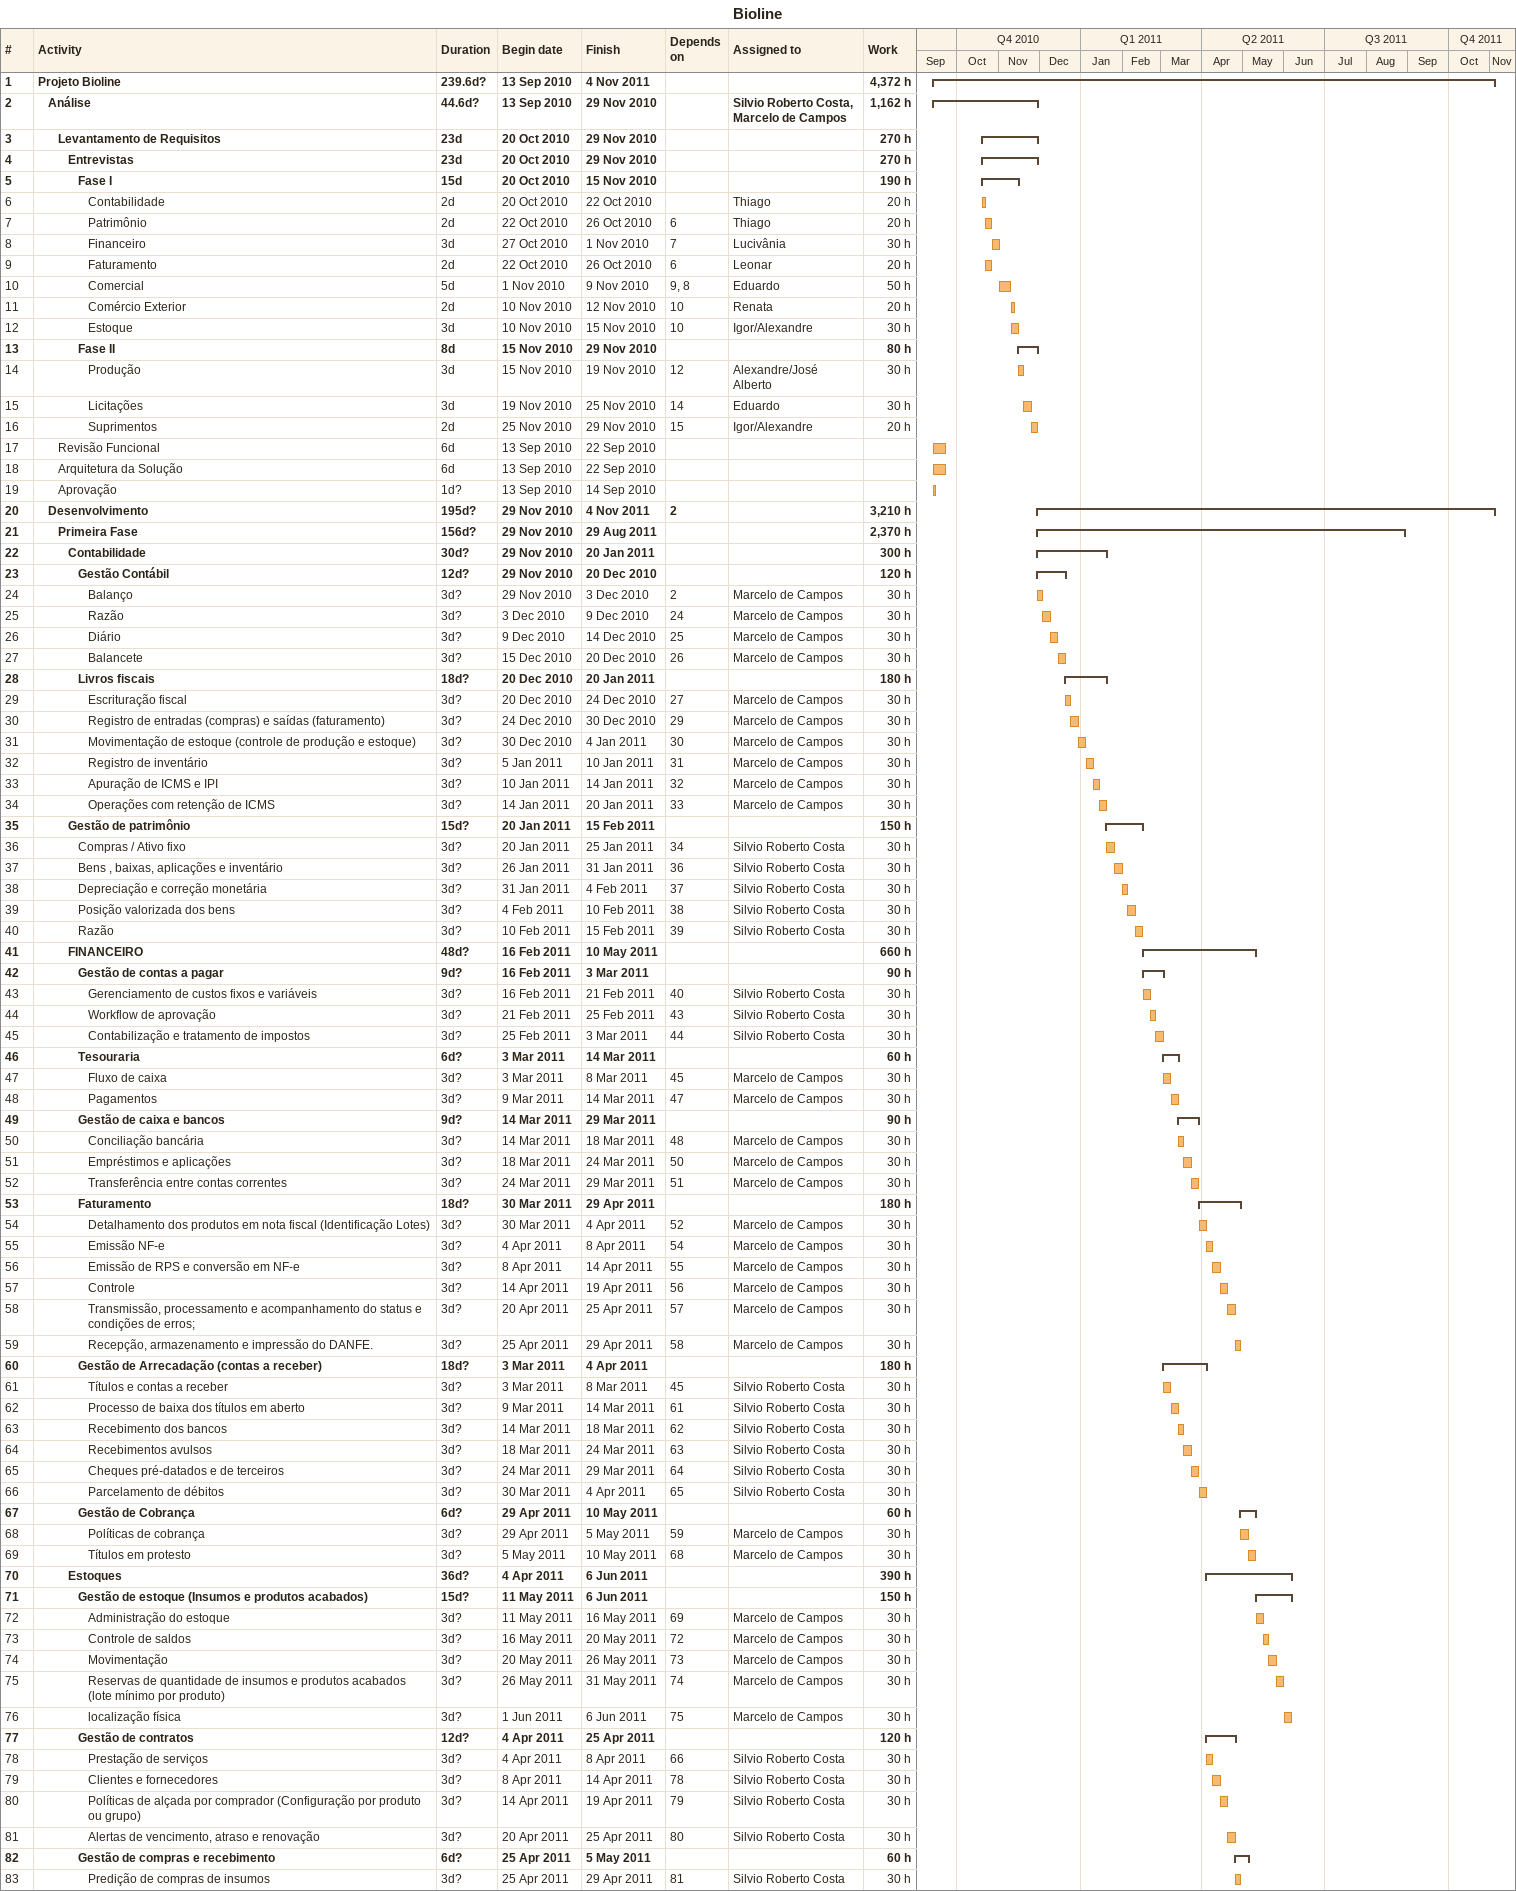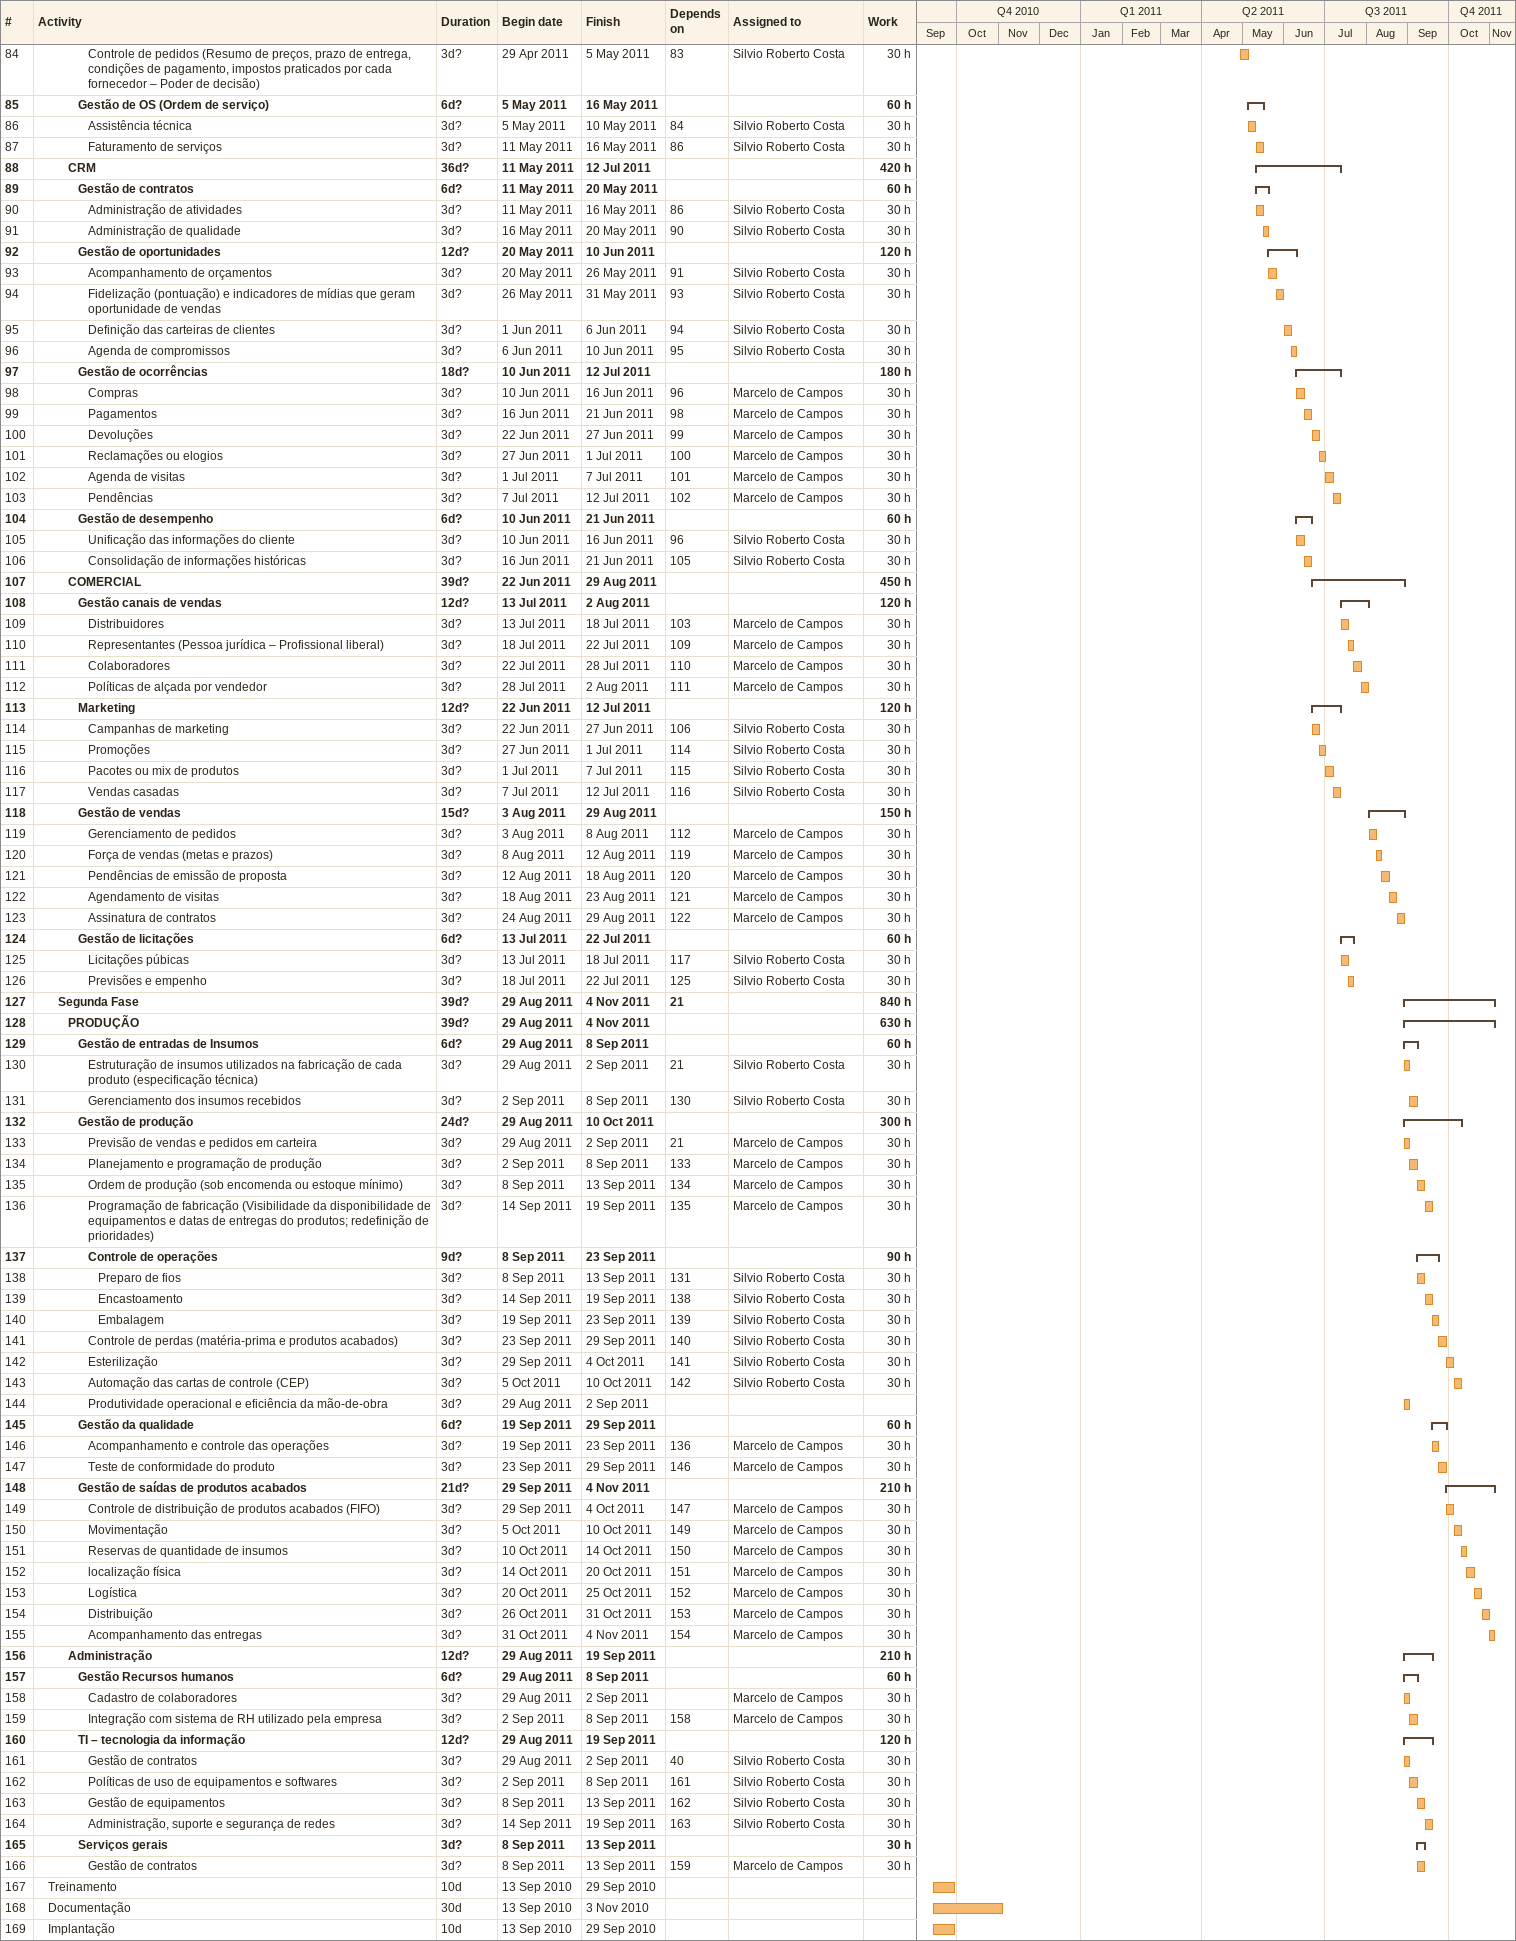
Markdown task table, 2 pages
Bioline

| ID | Level | Task | Duration | Start | Finish | Predecessors | Resources | Work (h) |
|---|---|---|---|---|---|---|---|---|
| 1 | 1 | **Projeto Bioline** | 239.6d? | 2010-09-13 | 2011-11-04 |  |  | 4372 |
| 2 | 2 | **Análise** | 44.6d? | 2010-09-13 | 2010-11-29 |  | Silvio Roberto Costa, Marcelo de Campos | 1162 |
| 3 | 3 | **Levantamento de Requisitos** | 23d | 2010-10-20 | 2010-11-29 |  |  | 270 |
| 4 | 4 | **Entrevistas** | 23d | 2010-10-20 | 2010-11-29 |  |  | 270 |
| 5 | 5 | **Fase I** | 15d | 2010-10-20 | 2010-11-15 |  |  | 190 |
| 6 | 6 | Contabilidade | 2d | 2010-10-20 | 2010-10-22 |  | Thiago | 20 |
| 7 | 6 | Patrimônio | 2d | 2010-10-22 | 2010-10-26 | 6 | Thiago | 20 |
| 8 | 6 | Financeiro | 3d | 2010-10-27 | 2010-11-01 | 7 | Lucivânia | 30 |
| 9 | 6 | Faturamento | 2d | 2010-10-22 | 2010-10-26 | 6 | Leonar | 20 |
| 10 | 6 | Comercial | 5d | 2010-11-01 | 2010-11-09 | 9, 8 | Eduardo | 50 |
| 11 | 6 | Comércio Exterior | 2d | 2010-11-10 | 2010-11-12 | 10 | Renata | 20 |
| 12 | 6 | Estoque | 3d | 2010-11-10 | 2010-11-15 | 10 | Igor/Alexandre | 30 |
| 13 | 5 | **Fase II** | 8d | 2010-11-15 | 2010-11-29 |  |  | 80 |
| 14 | 6 | Produção | 3d | 2010-11-15 | 2010-11-19 | 12 | Alexandre/José Alberto | 30 |
| 15 | 6 | Licitações | 3d | 2010-11-19 | 2010-11-25 | 14 | Eduardo | 30 |
| 16 | 6 | Suprimentos | 2d | 2010-11-25 | 2010-11-29 | 15 | Igor/Alexandre | 20 |
| 17 | 3 | Revisão Funcional | 6d | 2010-09-13 | 2010-09-22 |  |  |  |
| 18 | 3 | Arquitetura da Solução | 6d | 2010-09-13 | 2010-09-22 |  |  |  |
| 19 | 3 | Aprovação | 1d? | 2010-09-13 | 2010-09-14 |  |  |  |
| 20 | 2 | **Desenvolvimento** | 195d? | 2010-11-29 | 2011-11-04 | 2 |  | 3210 |
| 21 | 3 | **Primeira Fase** | 156d? | 2010-11-29 | 2011-08-29 |  |  | 2370 |
| 22 | 4 | **Contabilidade** | 30d? | 2010-11-29 | 2011-01-20 |  |  | 300 |
| 23 | 5 | **Gestão Contábil** | 12d? | 2010-11-29 | 2010-12-20 |  |  | 120 |
| 24 | 6 | Balanço | 3d? | 2010-11-29 | 2010-12-03 | 2 | Marcelo de Campos | 30 |
| 25 | 6 | Razão | 3d? | 2010-12-03 | 2010-12-09 | 24 | Marcelo de Campos | 30 |
| 26 | 6 | Diário | 3d? | 2010-12-09 | 2010-12-14 | 25 | Marcelo de Campos | 30 |
| 27 | 6 | Balancete | 3d? | 2010-12-15 | 2010-12-20 | 26 | Marcelo de Campos | 30 |
| 28 | 5 | **Livros fiscais** | 18d? | 2010-12-20 | 2011-01-20 |  |  | 180 |
| 29 | 6 | Escrituração fiscal | 3d? | 2010-12-20 | 2010-12-24 | 27 | Marcelo de Campos | 30 |
| 30 | 6 | Registro de entradas (compras) e saídas (faturamento) | 3d? | 2010-12-24 | 2010-12-30 | 29 | Marcelo de Campos | 30 |
| 31 | 6 | Movimentação de estoque (controle de produção e estoque) | 3d? | 2010-12-30 | 2011-01-04 | 30 | Marcelo de Campos | 30 |
| 32 | 6 | Registro de inventário | 3d? | 2011-01-05 | 2011-01-10 | 31 | Marcelo de Campos | 30 |
| 33 | 6 | Apuração de ICMS e IPI | 3d? | 2011-01-10 | 2011-01-14 | 32 | Marcelo de Campos | 30 |
| 34 | 6 | Operações com retenção de ICMS | 3d? | 2011-01-14 | 2011-01-20 | 33 | Marcelo de Campos | 30 |
| 35 | 4 | **Gestão de patrimônio** | 15d? | 2011-01-20 | 2011-02-15 |  |  | 150 |
| 36 | 5 | Compras / Ativo fixo | 3d? | 2011-01-20 | 2011-01-25 | 34 | Silvio Roberto Costa | 30 |
| 37 | 5 | Bens , baixas, aplicações e inventário | 3d? | 2011-01-26 | 2011-01-31 | 36 | Silvio Roberto Costa | 30 |
| 38 | 5 | Depreciação e correção monetária | 3d? | 2011-01-31 | 2011-02-04 | 37 | Silvio Roberto Costa | 30 |
| 39 | 5 | Posição valorizada dos bens | 3d? | 2011-02-04 | 2011-02-10 | 38 | Silvio Roberto Costa | 30 |
| 40 | 5 | Razão | 3d? | 2011-02-10 | 2011-02-15 | 39 | Silvio Roberto Costa | 30 |
| 41 | 4 | **FINANCEIRO** | 48d? | 2011-02-16 | 2011-05-10 |  |  | 660 |
| 42 | 5 | **Gestão de contas a pagar** | 9d? | 2011-02-16 | 2011-03-03 |  |  | 90 |
| 43 | 6 | Gerenciamento de custos fixos e variáveis | 3d? | 2011-02-16 | 2011-02-21 | 40 | Silvio Roberto Costa | 30 |
| 44 | 6 | Workflow de aprovação | 3d? | 2011-02-21 | 2011-02-25 | 43 | Silvio Roberto Costa | 30 |
| 45 | 6 | Contabilização e tratamento de impostos | 3d? | 2011-02-25 | 2011-03-03 | 44 | Silvio Roberto Costa | 30 |
| 46 | 5 | **Tesouraria** | 6d? | 2011-03-03 | 2011-03-14 |  |  | 60 |
| 47 | 6 | Fluxo de caixa | 3d? | 2011-03-03 | 2011-03-08 | 45 | Marcelo de Campos | 30 |
| 48 | 6 | Pagamentos | 3d? | 2011-03-09 | 2011-03-14 | 47 | Marcelo de Campos | 30 |
| 49 | 5 | **Gestão de caixa e bancos** | 9d? | 2011-03-14 | 2011-03-29 |  |  | 90 |
| 50 | 6 | Conciliação bancária | 3d? | 2011-03-14 | 2011-03-18 | 48 | Marcelo de Campos | 30 |
| 51 | 6 | Empréstimos e aplicações | 3d? | 2011-03-18 | 2011-03-24 | 50 | Marcelo de Campos | 30 |
| 52 | 6 | Transferência entre contas correntes | 3d? | 2011-03-24 | 2011-03-29 | 51 | Marcelo de Campos | 30 |
| 53 | 5 | **Faturamento** | 18d? | 2011-03-30 | 2011-04-29 |  |  | 180 |
| 54 | 6 | Detalhamento dos produtos em nota fiscal (Identificação Lotes) | 3d? | 2011-03-30 | 2011-04-04 | 52 | Marcelo de Campos | 30 |
| 55 | 6 | Emissão NF-e | 3d? | 2011-04-04 | 2011-04-08 | 54 | Marcelo de Campos | 30 |
| 56 | 6 | Emissão de RPS e conversão em NF-e | 3d? | 2011-04-08 | 2011-04-14 | 55 | Marcelo de Campos | 30 |
| 57 | 6 | Controle | 3d? | 2011-04-14 | 2011-04-19 | 56 | Marcelo de Campos | 30 |
| 58 | 6 | Transmissão, processamento e acompanhamento do status e condições de erros; | 3d? | 2011-04-20 | 2011-04-25 | 57 | Marcelo de Campos | 30 |
| 59 | 6 | Recepção, armazenamento e impressão do DANFE. | 3d? | 2011-04-25 | 2011-04-29 | 58 | Marcelo de Campos | 30 |
| 60 | 5 | **Gestão de Arrecadação (contas a receber)** | 18d? | 2011-03-03 | 2011-04-04 |  |  | 180 |
| 61 | 6 | Títulos e contas a receber | 3d? | 2011-03-03 | 2011-03-08 | 45 | Silvio Roberto Costa | 30 |
| 62 | 6 | Processo de baixa dos títulos em aberto | 3d? | 2011-03-09 | 2011-03-14 | 61 | Silvio Roberto Costa | 30 |
| 63 | 6 | Recebimento dos bancos | 3d? | 2011-03-14 | 2011-03-18 | 62 | Silvio Roberto Costa | 30 |
| 64 | 6 | Recebimentos avulsos | 3d? | 2011-03-18 | 2011-03-24 | 63 | Silvio Roberto Costa | 30 |
| 65 | 6 | Cheques pré-datados e de terceiros | 3d? | 2011-03-24 | 2011-03-29 | 64 | Silvio Roberto Costa | 30 |
| 66 | 6 | Parcelamento de débitos | 3d? | 2011-03-30 | 2011-04-04 | 65 | Silvio Roberto Costa | 30 |
| 67 | 5 | **Gestão de Cobrança** | 6d? | 2011-04-29 | 2011-05-10 |  |  | 60 |
| 68 | 6 | Políticas de cobrança | 3d? | 2011-04-29 | 2011-05-05 | 59 | Marcelo de Campos | 30 |
| 69 | 6 | Títulos em protesto | 3d? | 2011-05-05 | 2011-05-10 | 68 | Marcelo de Campos | 30 |
| 70 | 4 | **Estoques** | 36d? | 2011-04-04 | 2011-06-06 |  |  | 390 |
| 71 | 5 | **Gestão de estoque (Insumos e produtos acabados)** | 15d? | 2011-05-11 | 2011-06-06 |  |  | 150 |
| 72 | 6 | Administração do estoque | 3d? | 2011-05-11 | 2011-05-16 | 69 | Marcelo de Campos | 30 |
| 73 | 6 | Controle de saldos | 3d? | 2011-05-16 | 2011-05-20 | 72 | Marcelo de Campos | 30 |
| 74 | 6 | Movimentação | 3d? | 2011-05-20 | 2011-05-26 | 73 | Marcelo de Campos | 30 |
| 75 | 6 | Reservas de quantidade de insumos e produtos acabados (lote mínimo por produto) | 3d? | 2011-05-26 | 2011-05-31 | 74 | Marcelo de Campos | 30 |
| 76 | 6 | localização física | 3d? | 2011-06-01 | 2011-06-06 | 75 | Marcelo de Campos | 30 |
| 77 | 5 | **Gestão de contratos** | 12d? | 2011-04-04 | 2011-04-25 |  |  | 120 |
| 78 | 6 | Prestação de serviços | 3d? | 2011-04-04 | 2011-04-08 | 66 | Silvio Roberto Costa | 30 |
| 79 | 6 | Clientes e fornecedores | 3d? | 2011-04-08 | 2011-04-14 | 78 | Silvio Roberto Costa | 30 |
| 80 | 6 | Políticas de alçada por comprador (Configuração por produto ou grupo) | 3d? | 2011-04-14 | 2011-04-19 | 79 | Silvio Roberto Costa | 30 |
| 81 | 6 | Alertas de vencimento, atraso e renovação | 3d? | 2011-04-20 | 2011-04-25 | 80 | Silvio Roberto Costa | 30 |
| 82 | 5 | **Gestão de compras e recebimento** | 6d? | 2011-04-25 | 2011-05-05 |  |  | 60 |
| 83 | 6 | Predição de compras de insumos | 3d? | 2011-04-25 | 2011-04-29 | 81 | Silvio Roberto Costa | 30 |
| 84 | 6 | Controle de pedidos (Resumo de preços, prazo de entrega, condições de pagamento, impostos praticados por cada fornecedor – Poder de decisão) | 3d? | 2011-04-29 | 2011-05-05 | 83 | Silvio Roberto Costa | 30 |
| 85 | 5 | **Gestão de OS (Ordem de serviço)** | 6d? | 2011-05-05 | 2011-05-16 |  |  | 60 |
| 86 | 6 | Assistência técnica | 3d? | 2011-05-05 | 2011-05-10 | 84 | Silvio Roberto Costa | 30 |
| 87 | 6 | Faturamento de serviços | 3d? | 2011-05-11 | 2011-05-16 | 86 | Silvio Roberto Costa | 30 |
| 88 | 4 | **CRM** | 36d? | 2011-05-11 | 2011-07-12 |  |  | 420 |
| 89 | 5 | **Gestão de contratos** | 6d? | 2011-05-11 | 2011-05-20 |  |  | 60 |
| 90 | 6 | Administração de atividades | 3d? | 2011-05-11 | 2011-05-16 | 86 | Silvio Roberto Costa | 30 |
| 91 | 6 | Administração de qualidade | 3d? | 2011-05-16 | 2011-05-20 | 90 | Silvio Roberto Costa | 30 |
| 92 | 5 | **Gestão de oportunidades** | 12d? | 2011-05-20 | 2011-06-10 |  |  | 120 |
| 93 | 6 | Acompanhamento de orçamentos | 3d? | 2011-05-20 | 2011-05-26 | 91 | Silvio Roberto Costa | 30 |
| 94 | 6 | Fidelização (pontuação) e indicadores de mídias que geram oportunidade de vendas | 3d? | 2011-05-26 | 2011-05-31 | 93 | Silvio Roberto Costa | 30 |
| 95 | 6 | Definição das carteiras de clientes | 3d? | 2011-06-01 | 2011-06-06 | 94 | Silvio Roberto Costa | 30 |
| 96 | 6 | Agenda de compromissos | 3d? | 2011-06-06 | 2011-06-10 | 95 | Silvio Roberto Costa | 30 |
| 97 | 5 | **Gestão de ocorrências** | 18d? | 2011-06-10 | 2011-07-12 |  |  | 180 |
| 98 | 6 | Compras | 3d? | 2011-06-10 | 2011-06-16 | 96 | Marcelo de Campos | 30 |
| 99 | 6 | Pagamentos | 3d? | 2011-06-16 | 2011-06-21 | 98 | Marcelo de Campos | 30 |
| 100 | 6 | Devoluções | 3d? | 2011-06-22 | 2011-06-27 | 99 | Marcelo de Campos | 30 |
| 101 | 6 | Reclamações ou elogios | 3d? | 2011-06-27 | 2011-07-01 | 100 | Marcelo de Campos | 30 |
| 102 | 6 | Agenda de visitas | 3d? | 2011-07-01 | 2011-07-07 | 101 | Marcelo de Campos | 30 |
| 103 | 6 | Pendências | 3d? | 2011-07-07 | 2011-07-12 | 102 | Marcelo de Campos | 30 |
| 104 | 5 | **Gestão de desempenho** | 6d? | 2011-06-10 | 2011-06-21 |  |  | 60 |
| 105 | 6 | Unificação das informações do cliente | 3d? | 2011-06-10 | 2011-06-16 | 96 | Silvio Roberto Costa | 30 |
| 106 | 6 | Consolidação de informações históricas | 3d? | 2011-06-16 | 2011-06-21 | 105 | Silvio Roberto Costa | 30 |
| 107 | 4 | **COMERCIAL** | 39d? | 2011-06-22 | 2011-08-29 |  |  | 450 |
| 108 | 5 | **Gestão canais de vendas** | 12d? | 2011-07-13 | 2011-08-02 |  |  | 120 |
| 109 | 6 | Distribuidores | 3d? | 2011-07-13 | 2011-07-18 | 103 | Marcelo de Campos | 30 |
| 110 | 6 | Representantes (Pessoa jurídica – Profissional liberal) | 3d? | 2011-07-18 | 2011-07-22 | 109 | Marcelo de Campos | 30 |
| 111 | 6 | Colaboradores | 3d? | 2011-07-22 | 2011-07-28 | 110 | Marcelo de Campos | 30 |
| 112 | 6 | Políticas de alçada por vendedor | 3d? | 2011-07-28 | 2011-08-02 | 111 | Marcelo de Campos | 30 |
| 113 | 5 | **Marketing** | 12d? | 2011-06-22 | 2011-07-12 |  |  | 120 |
| 114 | 6 | Campanhas de marketing | 3d? | 2011-06-22 | 2011-06-27 | 106 | Silvio Roberto Costa | 30 |
| 115 | 6 | Promoções | 3d? | 2011-06-27 | 2011-07-01 | 114 | Silvio Roberto Costa | 30 |
| 116 | 6 | Pacotes ou mix de produtos | 3d? | 2011-07-01 | 2011-07-07 | 115 | Silvio Roberto Costa | 30 |
| 117 | 6 | Vendas casadas | 3d? | 2011-07-07 | 2011-07-12 | 116 | Silvio Roberto Costa | 30 |
| 118 | 5 | **Gestão de vendas** | 15d? | 2011-08-03 | 2011-08-29 |  |  | 150 |
| 119 | 6 | Gerenciamento de pedidos | 3d? | 2011-08-03 | 2011-08-08 | 112 | Marcelo de Campos | 30 |
| 120 | 6 | Força de vendas (metas e prazos) | 3d? | 2011-08-08 | 2011-08-12 | 119 | Marcelo de Campos | 30 |
| 121 | 6 | Pendências de emissão de proposta | 3d? | 2011-08-12 | 2011-08-18 | 120 | Marcelo de Campos | 30 |
| 122 | 6 | Agendamento de visitas | 3d? | 2011-08-18 | 2011-08-23 | 121 | Marcelo de Campos | 30 |
| 123 | 6 | Assinatura de contratos | 3d? | 2011-08-24 | 2011-08-29 | 122 | Marcelo de Campos | 30 |
| 124 | 5 | **Gestão de licitações** | 6d? | 2011-07-13 | 2011-07-22 |  |  | 60 |
| 125 | 6 | Licitações púbicas | 3d? | 2011-07-13 | 2011-07-18 | 117 | Silvio Roberto Costa | 30 |
| 126 | 6 | Previsões e empenho | 3d? | 2011-07-18 | 2011-07-22 | 125 | Silvio Roberto Costa | 30 |
| 127 | 3 | **Segunda Fase** | 39d? | 2011-08-29 | 2011-11-04 | 21 |  | 840 |
| 128 | 4 | **PRODUÇÃO** | 39d? | 2011-08-29 | 2011-11-04 |  |  | 630 |
| 129 | 5 | **Gestão de entradas de Insumos** | 6d? | 2011-08-29 | 2011-09-08 |  |  | 60 |
| 130 | 6 | Estruturação de insumos utilizados na fabricação de cada produto (especificação técnica) | 3d? | 2011-08-29 | 2011-09-02 | 21 | Silvio Roberto Costa | 30 |
| 131 | 6 | Gerenciamento dos insumos recebidos | 3d? | 2011-09-02 | 2011-09-08 | 130 | Silvio Roberto Costa | 30 |
| 132 | 5 | **Gestão de produção** | 24d? | 2011-08-29 | 2011-10-10 |  |  | 300 |
| 133 | 6 | Previsão de vendas e pedidos em carteira | 3d? | 2011-08-29 | 2011-09-02 | 21 | Marcelo de Campos | 30 |
| 134 | 6 | Planejamento e programação de produção | 3d? | 2011-09-02 | 2011-09-08 | 133 | Marcelo de Campos | 30 |
| 135 | 6 | Ordem de produção (sob encomenda ou estoque mínimo) | 3d? | 2011-09-08 | 2011-09-13 | 134 | Marcelo de Campos | 30 |
| 136 | 6 | Programação de fabricação (Visibilidade da disponibilidade de equipamentos e datas de entregas do produtos; redefinição de prioridades) | 3d? | 2011-09-14 | 2011-09-19 | 135 | Marcelo de Campos | 30 |
| 137 | 6 | **Controle de operações** | 9d? | 2011-09-08 | 2011-09-23 |  |  | 90 |
| 138 | 7 | Preparo de fios | 3d? | 2011-09-08 | 2011-09-13 | 131 | Silvio Roberto Costa | 30 |
| 139 | 7 | Encastoamento | 3d? | 2011-09-14 | 2011-09-19 | 138 | Silvio Roberto Costa | 30 |
| 140 | 7 | Embalagem | 3d? | 2011-09-19 | 2011-09-23 | 139 | Silvio Roberto Costa | 30 |
| 141 | 6 | Controle de perdas (matéria-prima e produtos acabados) | 3d? | 2011-09-23 | 2011-09-29 | 140 | Silvio Roberto Costa | 30 |
| 142 | 6 | Esterilização | 3d? | 2011-09-29 | 2011-10-04 | 141 | Silvio Roberto Costa | 30 |
| 143 | 6 | Automação das cartas de controle (CEP) | 3d? | 2011-10-05 | 2011-10-10 | 142 | Silvio Roberto Costa | 30 |
| 144 | 6 | Produtividade operacional e eficiência da mão-de-obra | 3d? | 2011-08-29 | 2011-09-02 |  |  |  |
| 145 | 5 | **Gestão da qualidade** | 6d? | 2011-09-19 | 2011-09-29 |  |  | 60 |
| 146 | 6 | Acompanhamento e controle das operações | 3d? | 2011-09-19 | 2011-09-23 | 136 | Marcelo de Campos | 30 |
| 147 | 6 | Teste de conformidade do produto | 3d? | 2011-09-23 | 2011-09-29 | 146 | Marcelo de Campos | 30 |
| 148 | 5 | **Gestão de saídas de produtos acabados** | 21d? | 2011-09-29 | 2011-11-04 |  |  | 210 |
| 149 | 6 | Controle de distribuição de produtos acabados (FIFO) | 3d? | 2011-09-29 | 2011-10-04 | 147 | Marcelo de Campos | 30 |
| 150 | 6 | Movimentação | 3d? | 2011-10-05 | 2011-10-10 | 149 | Marcelo de Campos | 30 |
| 151 | 6 | Reservas de quantidade de insumos | 3d? | 2011-10-10 | 2011-10-14 | 150 | Marcelo de Campos | 30 |
| 152 | 6 | localização física | 3d? | 2011-10-14 | 2011-10-20 | 151 | Marcelo de Campos | 30 |
| 153 | 6 | Logística | 3d? | 2011-10-20 | 2011-10-25 | 152 | Marcelo de Campos | 30 |
| 154 | 6 | Distribuição | 3d? | 2011-10-26 | 2011-10-31 | 153 | Marcelo de Campos | 30 |
| 155 | 6 | Acompanhamento das entregas | 3d? | 2011-10-31 | 2011-11-04 | 154 | Marcelo de Campos | 30 |
| 156 | 4 | **Administração** | 12d? | 2011-08-29 | 2011-09-19 |  |  | 210 |
| 157 | 5 | **Gestão Recursos humanos** | 6d? | 2011-08-29 | 2011-09-08 |  |  | 60 |
| 158 | 6 | Cadastro de colaboradores | 3d? | 2011-08-29 | 2011-09-02 |  | Marcelo de Campos | 30 |
| 159 | 6 | Integração com sistema de RH utilizado pela empresa | 3d? | 2011-09-02 | 2011-09-08 | 158 | Marcelo de Campos | 30 |
| 160 | 5 | **TI – tecnologia da informação** | 12d? | 2011-08-29 | 2011-09-19 |  |  | 120 |
| 161 | 6 | Gestão de contratos | 3d? | 2011-08-29 | 2011-09-02 | 40 | Silvio Roberto Costa | 30 |
| 162 | 6 | Políticas de uso de equipamentos e softwares | 3d? | 2011-09-02 | 2011-09-08 | 161 | Silvio Roberto Costa | 30 |
| 163 | 6 | Gestão de equipamentos | 3d? | 2011-09-08 | 2011-09-13 | 162 | Silvio Roberto Costa | 30 |
| 164 | 6 | Administração, suporte e segurança de redes | 3d? | 2011-09-14 | 2011-09-19 | 163 | Silvio Roberto Costa | 30 |
| 165 | 5 | **Serviços gerais** | 3d? | 2011-09-08 | 2011-09-13 |  |  | 30 |
| 166 | 6 | Gestão de contratos | 3d? | 2011-09-08 | 2011-09-13 | 159 | Marcelo de Campos | 30 |
| 167 | 2 | Treinamento | 10d | 2010-09-13 | 2010-09-29 |  |  |  |
| 168 | 2 | Documentação | 30d | 2010-09-13 | 2010-11-03 |  |  |  |
| 169 | 2 | Implantação | 10d | 2010-09-13 | 2010-09-29 |  |  |  |
